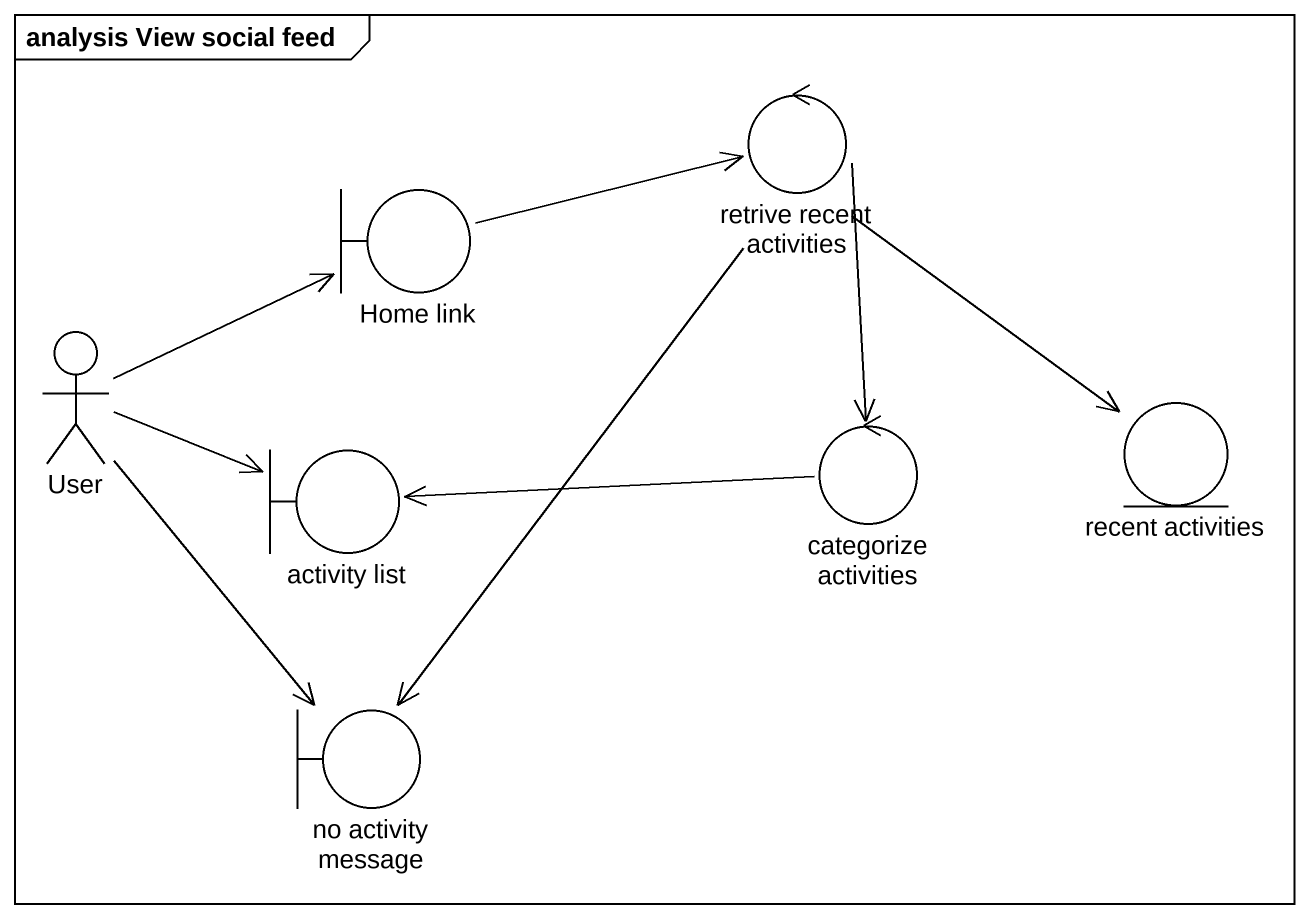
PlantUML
@startuml
mainframe analysis View social feed
control "retrive recent activities" as retrive_recent_activities
boundary "Home link" as Home_link
actor User
boundary "activity list" as activity_list
control "categorize activities" as categorize_activities
entity "recent activities" as recent_activities
boundary "no activity message" as no_activity_message
retrive_recent_activities --> categorize_activities
retrive_recent_activities --> recent_activities
retrive_recent_activities --> no_activity_message
Home_link -right-> retrive_recent_activities
User -right-> Home_link
User -right-> activity_list
User --> no_activity_message
categorize_activities -left-> activity_list
@enduml
